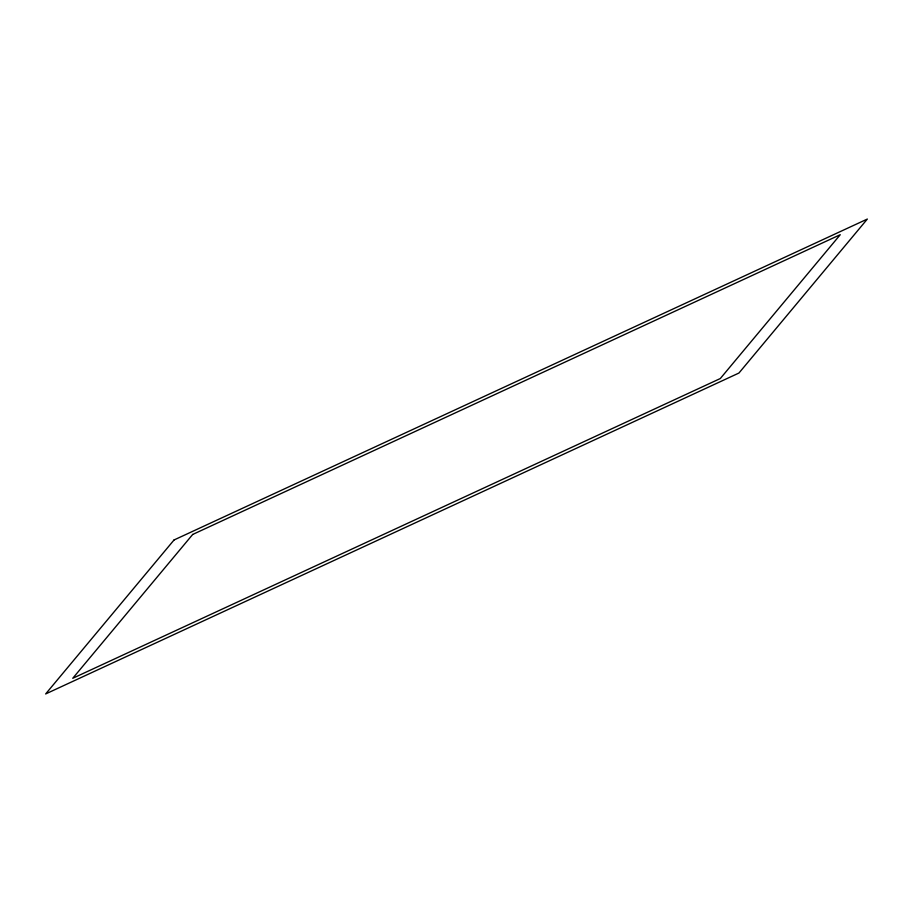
<?xml version="1.0" encoding="UTF-8"?>
<svg xmlns="http://www.w3.org/2000/svg" width="913" height="913" viewBox="0 0 913 913"><rect width="100%" height="100%" fill="white"/><g stroke="black" fill="none" stroke-linecap="round" stroke-linejoin="round"><path stroke-width="1.37" d="M174.063 539.96L45.65 693.948L738.937 373.04L867.35 219.052L174.063 539.96M192.689 534.459L72.743 678.291L720.311 378.541L840.257 234.709L192.689 534.459"/></g></svg>
